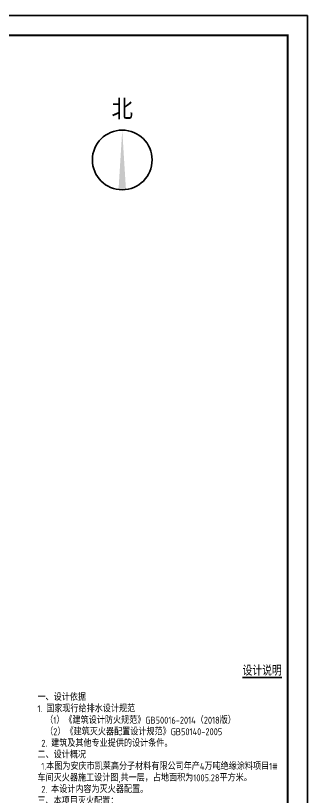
# Model space of a CAD drawing. Extents: x 4579863 to 4663963, y -547270 to -273670.
# Drawn here: x 4649194 to 4663963, y -462180 to -422637 of the extents above; entities that cross this region are included whole.
import ezdxf

# ---------------------------------------------------------------- set-up
doc = ezdxf.new("R2010")
doc.units = 0
doc.header["$LTSCALE"] = 1000
doc.header["$MEASUREMENT"] = 0
doc.layers.get('0').update_dxf_attribs({"linetype": 'CONTINUOUS'})
for name, color, linetype in [('PIPE-消防', 1, 'CONTINUOUS'), ('PUB_DIM', 3, 'CONTINUOUS'), ('PUB_TITLE', 4, 'CONTINUOUS')]:
    doc.layers.add(name, color=color, linetype=linetype)
doc.styles.add('HT', font='')
doc.styles.add('公司标准', font='sceie.shx', dxfattribs={"width": 0.7, "height": 300, "bigfont": 'sceic.shx'})
doc.styles.get('HT').set_extended_font_data('SimSun')

# ---------------------------------------------------------------- blocks, each defined once
blk = doc.blocks.new('_NORTH')
blk.add_circle((0, 0), 1200)
blk.add_solid([(-1191, 149), (-1191, -149), (1200, 0)])

msp = doc.modelspace()

# ---------------------------------------------------------------- linework, layer by layer
at = {"layer": 'PUB_TITLE', "color": 4}
msp.add_lwpolyline([(4579862.8, -482036.7), (4663962.8, -482036.7), (4663962.8, -422636.7), (4579862.8, -422636.7)], close=True, dxfattribs=at)
at = {"layer": 'PUB_TITLE', "color": 4, "const_width": 100}
msp.add_lwpolyline([(4582362.8, -481036.7), (4662962.8, -481036.7), (4662962.8, -423636.7), (4582362.8, -423636.7)], close=True, dxfattribs=at)

# ---------------------------------------------------------------- block references
at = {"layer": 'PUB_DIM', "xscale": 1.260000000009313, "yscale": 1.260000000009313, "zscale": 1.260000000009313, "rotation": 90}
msp.add_blockref('_NORTH', (4654591.4, -429946, -12083.9), dxfattribs=at)

# ---------------------------------------------------------------- texts
at = {"layer": 'PIPE-消防', "insert": (4650300.5, -455562.3), "char_height": 350, "width": 10685.93, "attachment_point": 1, "style": '公司标准'}
msp.add_mtext('{\\W0.9;                                                    \\H1.429x; \\L设计说明\\H0.7x;\\l\\P\\P一、设计依据\\P1. 国家现行给排水设计规范\\P  （1）《建筑设计防火规范》GB50016-2014（2018版）\\P  （2）《建筑灭火器配置设计规范》GB50140-2005\\P 2. 建筑及其他专业提供的设计条件。\\P二、设计概况\\P\\A1; 1.本图为安庆市凯莱高分子材料有限公司年产4万吨绝缘涂料项目1#车间灭火器施工设计图,共一层，占地面积为1005.28平方米。\\A0;\\H0.9997x;\\P 2. 本设计内容为灭火器配置。\\P三、本项目灭火配置：\\P 1. 该装置生产的火灾危险性类别：甲类。可能发生A、B、C类火灾，按严重危险级设计,灭火器最低配置\\P   基准为A类3A，B类89B。\\P\\pi-350,l350; 2. 图中 \\H0.9997x;设磷酸铵盐干粉灭火器10处，每处2具，型号为 MF/ABC5型。手提式灭火器最大保护距离为 9m。对局部手提式灭火器保护不到的范围增\\P\\pi0,l0;  设推车式磷酸铵盐干粉灭火器1具，型号为 MFT/ABC20，最大保护距离  为18m。\\P四、灭火器设置要求：\\P 1. 本设计依据国家标准《建筑灭火器设计规范》GB50140-2005，灭火器的设置一经审查通过,\\P     任何人不得无故更改和减少灭火器的种类、规格及数量等。\\P 2. 灭火器应保持在满载和便于操作的完好状态，在不用的时候应始终放置在原定的设计位置上。\\P 3. 灭火器应摆放在灭火器箱内且摆放稳固，铭牌向外。\\P 4. 灭火器应定期检查，及时更换不合格的灭火器。\\P\\pi-350,l350; 5. 手提式灭火器宜设置在挂钩、托架上或灭火器箱内，其顶部离地面高度应小于1.5m，底部离地面高度 不宜小于0.08m。\\P 6. 灭火器箱不应上锁。在灭火器可能遭受故意破坏的场合，如果在紧急情况下有打开灭火器箱的工具备用，方可给灭火器箱上锁。\\P\\pi0,l0; 7. 其他未经事宜按现行给排水规范实行。}', dxfattribs=at)
at = {"layer": 'PUB_DIM', "style": 'HT', "width": 0.88}
msp.add_text('北', height=900.8, dxfattribs=at).set_placement((4654049.8, -427797.7, -12083.9))

doc.saveas('drawing.dxf')
